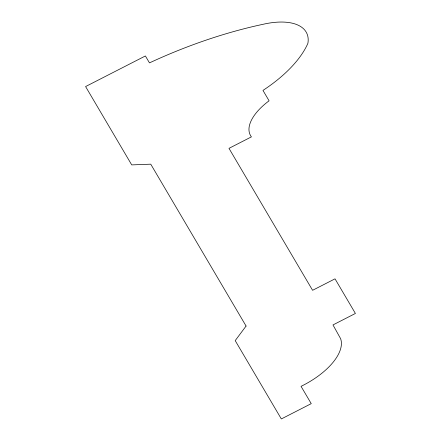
<?xml version="1.0" encoding="UTF-8"?>
<svg xmlns="http://www.w3.org/2000/svg" width="441" height="441" viewBox="0 0 441 441"><rect width="100%" height="100%" fill="white"/><g stroke="black" fill="none" stroke-linecap="round" stroke-linejoin="round"><path stroke-width="0.66" d="M246.078 326.042L235.207 340.617L281.336 418.95L311.241 403.647L301.043 386.338A56.222 26.829 -26.1 0 0 340.601 338.655L332.983 324.934L355.407 313.457L335.017 278.833L312.592 290.31L228.989 148.352L251.42 136.875A50.109 23.908 -26.1 0 1 269.087 100.796L262.968 90.411A98.751 47.121 -26.1 0 0 307.895 43.328A63.08 30.098 -26.1 0 0 263.15 24.277A281.854 134.488 -26.1 0 0 149.471 62.887L145.398 55.957L85.593 86.563L131.721 164.901L150.75 164.173L246.078 326.042"/></g></svg>
